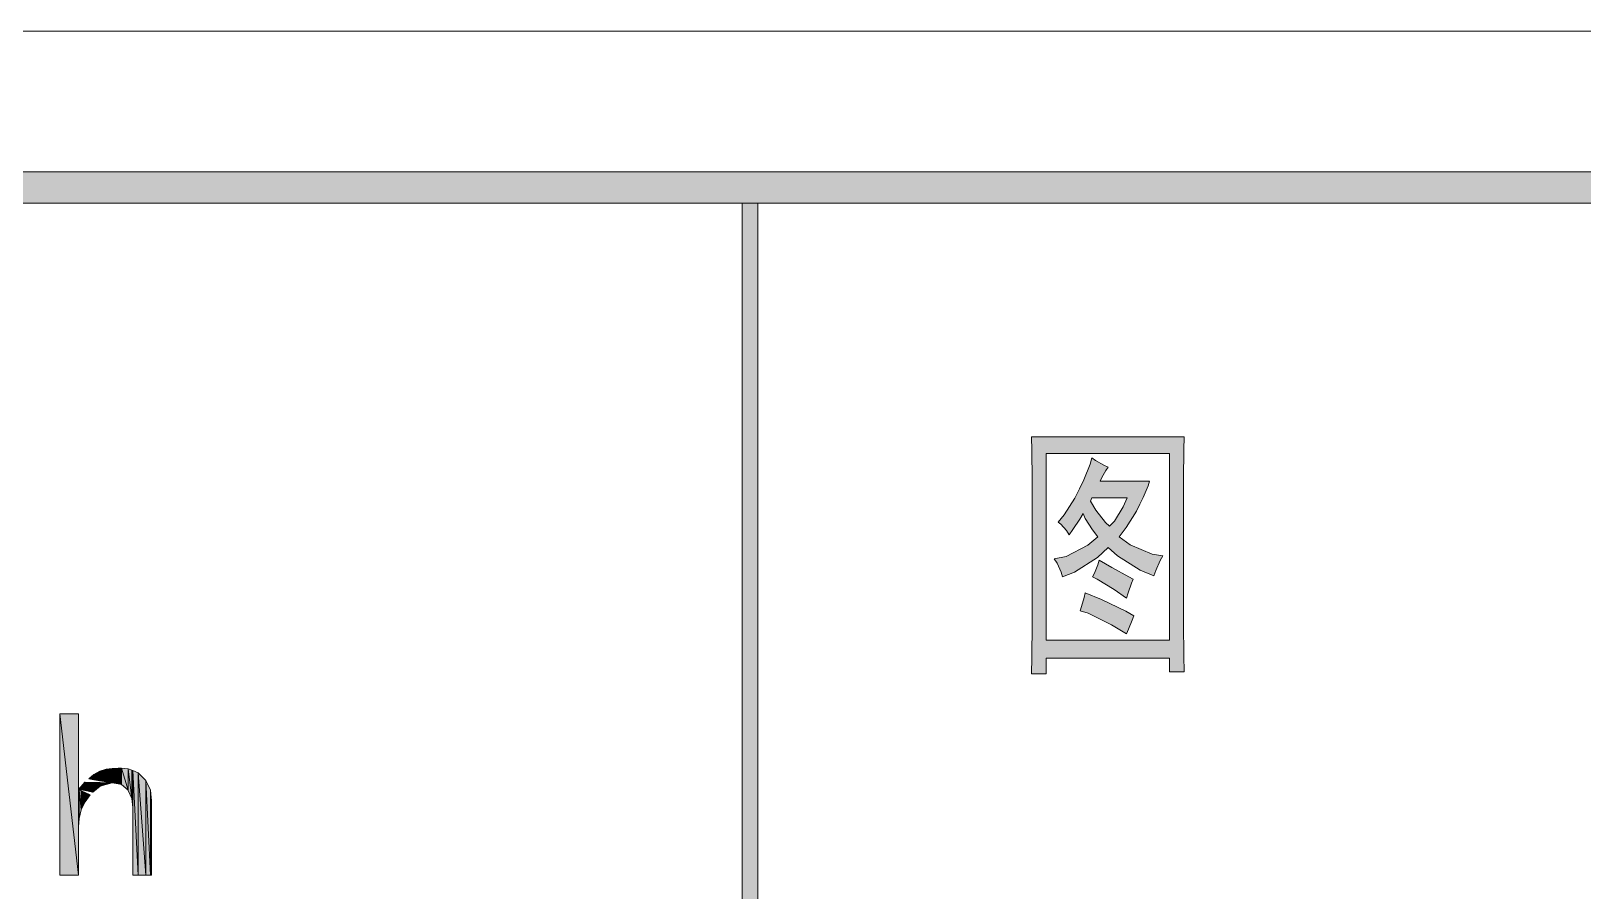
# Model space of a CAD drawing. Header units: millimetres. Extents: x 0 to 207, y 0 to 293.
# Drawn here: x 55.2 to 104.08, y 265.55 to 292.64 of the extents above; entities that cross this region are included whole.
import ezdxf

# ---------------------------------------------------------------- set-up
doc = ezdxf.new("R2010")
doc.units = ezdxf.units.MM

msp = doc.modelspace()

# ---------------------------------------------------------------- hatches: boundary and pattern name
h = msp.add_hatch(color=0)
h.dxf.hatch_style = 2
h.paths.add_polyline_path([(202.483861, 288.208861), (201.499611, 287.224611), (25.124833, 287.224611), (24.140583, 288.208861)])
h = msp.add_hatch(color=0)
h.dxf.hatch_style = 2
h.paths.add_polyline_path([(77.593472, 287.224611), (78.087361, 287.224611), (78.087361, 242.883972), (77.593472, 242.883972)])
h = msp.add_hatch(color=0)
h.paths.add_polyline_path([(91.517611, 279.862139), (91.5035, 279.445861), (91.492917, 278.532167), (91.492917, 278.03475), (91.492917, 274.482278), (91.492917, 273.967222), (91.5035, 272.95475), (91.517611, 272.457333), (91.051944, 272.457333), (91.051944, 272.887722), (87.167861, 272.887722), (87.167861, 272.390306), (86.705722, 272.390306), (86.716306, 272.905361), (86.726889, 273.967222), (86.726889, 274.514028), (86.726889, 278.03475), (86.726889, 278.514528), (86.716306, 279.428222), (86.705722, 279.862139)])
h.paths.add_polyline_path([(91.051944, 273.452167), (91.051944, 279.329444), (87.167861, 279.329444), (87.167861, 273.452167)])
h = msp.add_hatch(color=0)
h.paths.add_polyline_path([(89.12225, 278.899056), (89.051694, 278.79675), (88.924694, 278.581556), (88.864722, 278.465139), (90.424, 278.465139), (90.378139, 278.316972), (90.226444, 277.950083), (90.120611, 277.734889), (90.014778, 277.519694), (89.690222, 277.004639), (89.4715, 276.704778), (89.817222, 276.457833), (90.505139, 276.157972), (90.840278, 276.108583), (90.759139, 275.960417), (90.621556, 275.642917), (90.561583, 275.477111), (90.131194, 275.660556), (89.411528, 276.108583), (89.12225, 276.373167), (88.783583, 276.059194), (88.063917, 275.593528), (87.679389, 275.445361), (87.644111, 275.593528), (87.517111, 275.87575), (87.425389, 276.009806), (87.795806, 276.090944), (88.483722, 276.440194), (88.797694, 276.704778), (88.631889, 276.9235), (88.402583, 277.286861), (88.332028, 277.438556), (88.226194, 277.269222), (88.007472, 276.937611), (87.891056, 276.771806), (87.806389, 276.905861), (87.633528, 277.103417), (87.541806, 277.170444), (87.739361, 277.403278), (88.0745, 277.925389), (88.215611, 278.218194), (88.353194, 278.507472), (88.55075, 278.997833), (88.610722, 279.195389), (88.727139, 279.11425), (88.981139, 278.966083)])
h.paths.add_polyline_path([(88.564861, 277.833667), (88.737722, 277.551444), (89.041111, 277.156333), (89.168111, 277.039917), (89.319806, 277.205722), (89.5985, 277.65375), (89.7255, 277.935972), (88.610722, 277.935972)])
h = msp.add_hatch(color=0)
h.dxf.hatch_style = 2
h.paths.add_polyline_path([(88.843556, 275.974528), (89.238667, 275.741694), (89.771361, 275.445361), (89.912472, 275.378333), (89.8525, 275.244278), (89.750194, 274.947944), (89.704333, 274.778611), (89.309222, 275.046722), (88.773, 275.378333), (88.631889, 275.445361), (88.691861, 275.561778), (88.797694, 275.826361)])
h = msp.add_hatch(color=0)
h.dxf.hatch_style = 2
h.paths.add_polyline_path([(88.402583, 274.947944), (88.910583, 274.729222), (89.679639, 274.365861), (89.933639, 274.214167), (89.877194, 274.083639), (89.760778, 273.801417), (89.704333, 273.649722), (89.224556, 273.931944), (88.494306, 274.298833), (88.236778, 274.379972), (88.286167, 274.514028), (88.367306, 274.79625)])
h = msp.add_hatch(color=0)
h.dxf.hatch_style = 2
h.paths.add_polyline_path([(56.105778, 266.047361), (56.694917, 266.047361), (56.105778, 271.130889)])
h = msp.add_hatch(color=0)
h.dxf.hatch_style = 2
h.paths.add_polyline_path([(56.694917, 266.047361), (56.694917, 271.130889), (56.105778, 271.130889)])
h = msp.add_hatch(color=0)
h.dxf.hatch_style = 2
h.paths.add_polyline_path([(57.559222, 268.989528), (57.559222, 269.388167), (57.361667, 269.321139)])
h = msp.add_hatch(color=0)
h.dxf.hatch_style = 2
h.paths.add_polyline_path([(57.749722, 268.957778), (57.749722, 269.405806), (57.559222, 269.388167)])
h = msp.add_hatch(color=0)
h.dxf.hatch_style = 2
h.paths.add_polyline_path([(57.559222, 268.989528), (57.749722, 268.957778), (57.559222, 269.388167)])
h = msp.add_hatch(color=0)
h.dxf.hatch_style = 2
h.paths.add_polyline_path([(57.940222, 268.9225), (57.940222, 269.423444), (57.749722, 269.405806)])
h = msp.add_hatch(color=0)
h.dxf.hatch_style = 2
h.paths.add_polyline_path([(57.749722, 268.957778), (57.940222, 268.9225), (57.749722, 269.405806)])
h = msp.add_hatch(color=0)
h.dxf.hatch_style = 2
h.paths.add_polyline_path([(57.940222, 268.9225), (58.042528, 268.901333), (57.940222, 269.423444)])
h = msp.add_hatch(color=0)
h.dxf.hatch_style = 2
h.paths.add_polyline_path([(58.042528, 268.901333), (58.042528, 269.416389), (57.940222, 269.423444)])
h = msp.add_hatch(color=0)
h.dxf.hatch_style = 2
h.paths.add_polyline_path([(58.042528, 268.901333), (58.254194, 268.724944), (58.042528, 269.416389)])
h = msp.add_hatch(color=0)
h.dxf.hatch_style = 2
h.paths.add_polyline_path([(58.254194, 268.724944), (58.254194, 269.402278), (58.042528, 269.416389)])
h = msp.add_hatch(color=0)
h.dxf.hatch_style = 2
h.paths.add_polyline_path([(58.254194, 268.724944), (58.254194, 269.402278)])
h = msp.add_hatch(color=0)
h.dxf.hatch_style = 2
h.paths.add_polyline_path([(58.254194, 268.717889), (58.254194, 269.402278)])
h = msp.add_hatch(color=0)
h.dxf.hatch_style = 2
h.paths.add_polyline_path([(58.254194, 268.717889), (58.374139, 268.467417), (58.254194, 269.402278)])
h = msp.add_hatch(color=0)
h.dxf.hatch_style = 2
h.paths.add_polyline_path([(58.374139, 268.467417), (58.374139, 269.352889), (58.254194, 269.402278)])
h = msp.add_hatch(color=0)
h.dxf.hatch_style = 2
h.paths.add_polyline_path([(58.374139, 268.467417), (58.402361, 268.178139), (58.374139, 269.352889)])
h = msp.add_hatch(color=0)
h.dxf.hatch_style = 2
h.paths.add_polyline_path([(58.402361, 268.178139), (58.402361, 269.342306), (58.374139, 269.352889)])
h = msp.add_hatch(color=0)
h.dxf.hatch_style = 2
h.paths.add_polyline_path([(58.402361, 266.047361), (58.571694, 266.047361), (58.402361, 269.342306)])
h = msp.add_hatch(color=0)
h.dxf.hatch_style = 2
h.paths.add_polyline_path([(58.571694, 266.047361), (58.571694, 269.27175), (58.402361, 269.342306)])
h = msp.add_hatch(color=0)
h.dxf.hatch_style = 2
h.paths.add_polyline_path([(56.885417, 268.710833), (56.885417, 268.978944), (56.694917, 268.746111)])
h = msp.add_hatch(color=0)
h.dxf.hatch_style = 2
h.paths.add_polyline_path([(56.885417, 268.710833), (57.139417, 268.661444), (56.885417, 268.978944)])
h = msp.add_hatch(color=0)
h.dxf.hatch_style = 2
h.paths.add_polyline_path([(57.139417, 268.661444), (57.139417, 268.971889), (56.885417, 268.978944)])
h = msp.add_hatch(color=0)
h.dxf.hatch_style = 2
h.paths.add_polyline_path([(57.178222, 269.056556), (57.178222, 269.218833), (57.012417, 269.084778)])
h = msp.add_hatch(color=0)
h.dxf.hatch_style = 2
h.paths.add_polyline_path([(57.139417, 268.661444), (57.368722, 268.851944), (57.139417, 268.971889)])
h = msp.add_hatch(color=0)
h.dxf.hatch_style = 2
h.paths.add_polyline_path([(57.368722, 268.851944), (57.368722, 268.968361), (57.139417, 268.971889)])
h = msp.add_hatch(color=0)
h.dxf.hatch_style = 2
h.paths.add_polyline_path([(57.361667, 269.024806), (57.361667, 269.321139), (57.178222, 269.218833)])
h = msp.add_hatch(color=0)
h.dxf.hatch_style = 2
h.paths.add_polyline_path([(57.178222, 269.056556), (57.361667, 269.024806), (57.178222, 269.218833)])
h = msp.add_hatch(color=0)
h.dxf.hatch_style = 2
h.paths.add_polyline_path([(57.361667, 269.024806), (57.559222, 268.989528), (57.361667, 269.321139)])
h = msp.add_hatch(color=0)
h.dxf.hatch_style = 2
h.paths.add_polyline_path([(57.368722, 268.851944), (57.749722, 268.957778), (57.368722, 268.968361)])
h = msp.add_hatch(color=0)
h.dxf.hatch_style = 2
h.paths.add_polyline_path([(58.571694, 266.047361), (58.815111, 266.047361), (58.571694, 269.27175)])
h = msp.add_hatch(color=0)
h.dxf.hatch_style = 2
h.paths.add_polyline_path([(58.815111, 266.047361), (58.815111, 269.031861), (58.571694, 269.27175)])
h = msp.add_hatch(color=0)
h.dxf.hatch_style = 2
h.paths.add_polyline_path([(58.815111, 266.047361), (58.963278, 266.047361), (58.815111, 269.031861)])
h = msp.add_hatch(color=0)
h.dxf.hatch_style = 2
h.paths.add_polyline_path([(58.963278, 266.047361), (58.963278, 268.721417), (58.815111, 269.031861)])
h = msp.add_hatch(color=0)
h.dxf.hatch_style = 2
h.paths.add_polyline_path([(56.694917, 267.567833), (56.709028, 267.835944), (56.694917, 268.746111)])
h = msp.add_hatch(color=0)
h.dxf.hatch_style = 2
h.paths.add_polyline_path([(56.709028, 267.835944), (56.709028, 268.739056), (56.694917, 268.746111)])
h = msp.add_hatch(color=0)
h.dxf.hatch_style = 2
h.paths.add_polyline_path([(56.709028, 267.835944), (56.779583, 268.104056), (56.709028, 268.739056)])
h = msp.add_hatch(color=0)
h.dxf.hatch_style = 2
h.paths.add_polyline_path([(56.779583, 268.104056), (56.779583, 268.707306), (56.709028, 268.739056)])
h = msp.add_hatch(color=0)
h.dxf.hatch_style = 2
h.paths.add_polyline_path([(56.779583, 268.104056), (56.899528, 268.358056), (56.779583, 268.707306)])
h = msp.add_hatch(color=0)
h.dxf.hatch_style = 2
h.paths.add_polyline_path([(56.899528, 268.358056), (56.899528, 268.650861), (56.779583, 268.707306)])
h = msp.add_hatch(color=0)
h.dxf.hatch_style = 2
h.paths.add_polyline_path([(56.899528, 268.358056), (57.05475, 268.580306), (56.899528, 268.650861)])
h = msp.add_hatch(color=0)
h.dxf.hatch_style = 2
h.paths.add_polyline_path([(58.963278, 266.047361), (58.995028, 266.047361), (58.963278, 268.721417)])
h = msp.add_hatch(color=0)
h.dxf.hatch_style = 2
h.paths.add_polyline_path([(58.995028, 266.047361), (58.995028, 268.389806), (58.963278, 268.721417)])

# ---------------------------------------------------------------- linework, layer by layer
at = {"color": 0, "lineweight": 0}
for points in [[(0, 0), (206.918278, 0), (206.918278, 292.643278), (0, 292.643278)], [(202.483861, 288.208861), (201.499611, 287.224611), (25.124833, 287.224611), (24.140583, 288.208861)], [(77.593472, 287.224611), (78.087361, 287.224611), (78.087361, 242.883972), (77.593472, 242.883972)], [(91.517611, 279.862139), (91.5035, 279.445861), (91.492917, 278.532167), (91.492917, 278.03475), (91.492917, 274.482278), (91.492917, 273.967222), (91.5035, 272.95475), (91.517611, 272.457333), (91.051944, 272.457333), (91.051944, 272.887722), (87.167861, 272.887722), (87.167861, 272.390306), (86.705722, 272.390306), (86.716306, 272.905361), (86.726889, 273.967222), (86.726889, 274.514028), (86.726889, 278.03475), (86.726889, 278.514528), (86.716306, 279.428222), (86.705722, 279.862139)], [(91.051944, 273.452167), (91.051944, 279.329444), (87.167861, 279.329444), (87.167861, 273.452167)], [(89.12225, 278.899056), (89.051694, 278.79675), (88.924694, 278.581556), (88.864722, 278.465139), (90.424, 278.465139), (90.378139, 278.316972), (90.226444, 277.950083), (90.120611, 277.734889), (90.014778, 277.519694), (89.690222, 277.004639), (89.4715, 276.704778), (89.817222, 276.457833), (90.505139, 276.157972), (90.840278, 276.108583), (90.759139, 275.960417), (90.621556, 275.642917), (90.561583, 275.477111), (90.131194, 275.660556), (89.411528, 276.108583), (89.12225, 276.373167), (88.783583, 276.059194), (88.063917, 275.593528), (87.679389, 275.445361), (87.644111, 275.593528), (87.517111, 275.87575), (87.425389, 276.009806), (87.795806, 276.090944), (88.483722, 276.440194), (88.797694, 276.704778), (88.631889, 276.9235), (88.402583, 277.286861), (88.332028, 277.438556), (88.226194, 277.269222), (88.007472, 276.937611), (87.891056, 276.771806), (87.806389, 276.905861), (87.633528, 277.103417), (87.541806, 277.170444), (87.739361, 277.403278), (88.0745, 277.925389), (88.215611, 278.218194), (88.353194, 278.507472), (88.55075, 278.997833), (88.610722, 279.195389), (88.727139, 279.11425), (88.981139, 278.966083)], [(88.564861, 277.833667), (88.737722, 277.551444), (89.041111, 277.156333), (89.168111, 277.039917), (89.319806, 277.205722), (89.5985, 277.65375), (89.7255, 277.935972), (88.610722, 277.935972)], [(88.843556, 275.974528), (89.238667, 275.741694), (89.771361, 275.445361), (89.912472, 275.378333), (89.8525, 275.244278), (89.750194, 274.947944), (89.704333, 274.778611), (89.309222, 275.046722), (88.773, 275.378333), (88.631889, 275.445361), (88.691861, 275.561778), (88.797694, 275.826361)], [(88.402583, 274.947944), (88.910583, 274.729222), (89.679639, 274.365861), (89.933639, 274.214167), (89.877194, 274.083639), (89.760778, 273.801417), (89.704333, 273.649722), (89.224556, 273.931944), (88.494306, 274.298833), (88.236778, 274.379972), (88.286167, 274.514028), (88.367306, 274.79625)], [(56.105778, 266.047361), (56.694917, 266.047361), (56.105778, 271.130889)], [(56.694917, 266.047361), (56.694917, 271.130889), (56.105778, 271.130889)], [(57.559222, 268.989528), (57.559222, 269.388167), (57.361667, 269.321139)], [(57.749722, 268.957778), (57.749722, 269.405806), (57.559222, 269.388167)], [(57.559222, 268.989528), (57.749722, 268.957778), (57.559222, 269.388167)], [(57.940222, 268.9225), (57.940222, 269.423444), (57.749722, 269.405806)], [(57.749722, 268.957778), (57.940222, 268.9225), (57.749722, 269.405806)], [(57.940222, 268.9225), (58.042528, 268.901333), (57.940222, 269.423444)], [(58.042528, 268.901333), (58.042528, 269.416389), (57.940222, 269.423444)], [(58.042528, 268.901333), (58.254194, 268.724944), (58.042528, 269.416389)], [(58.254194, 268.724944), (58.254194, 269.402278), (58.042528, 269.416389)], [(58.254194, 268.724944), (58.254194, 269.402278)], [(58.254194, 268.717889), (58.254194, 269.402278)], [(58.254194, 268.717889), (58.374139, 268.467417), (58.254194, 269.402278)], [(58.374139, 268.467417), (58.374139, 269.352889), (58.254194, 269.402278)], [(58.374139, 268.467417), (58.402361, 268.178139), (58.374139, 269.352889)], [(58.402361, 268.178139), (58.402361, 269.342306), (58.374139, 269.352889)], [(58.402361, 266.047361), (58.571694, 266.047361), (58.402361, 269.342306)], [(58.571694, 266.047361), (58.571694, 269.27175), (58.402361, 269.342306)], [(56.885417, 268.710833), (56.885417, 268.978944), (56.694917, 268.746111)], [(56.885417, 268.710833), (57.139417, 268.661444), (56.885417, 268.978944)], [(57.139417, 268.661444), (57.139417, 268.971889), (56.885417, 268.978944)], [(57.178222, 269.056556), (57.178222, 269.218833), (57.012417, 269.084778)], [(57.139417, 268.661444), (57.368722, 268.851944), (57.139417, 268.971889)], [(57.368722, 268.851944), (57.368722, 268.968361), (57.139417, 268.971889)], [(57.361667, 269.024806), (57.361667, 269.321139), (57.178222, 269.218833)], [(57.178222, 269.056556), (57.361667, 269.024806), (57.178222, 269.218833)], [(57.361667, 269.024806), (57.559222, 268.989528), (57.361667, 269.321139)], [(57.368722, 268.851944), (57.749722, 268.957778), (57.368722, 268.968361)], [(58.571694, 266.047361), (58.815111, 266.047361), (58.571694, 269.27175)], [(58.815111, 266.047361), (58.815111, 269.031861), (58.571694, 269.27175)], [(58.815111, 266.047361), (58.963278, 266.047361), (58.815111, 269.031861)], [(58.963278, 266.047361), (58.963278, 268.721417), (58.815111, 269.031861)], [(56.694917, 267.567833), (56.709028, 267.835944), (56.694917, 268.746111)], [(56.709028, 267.835944), (56.709028, 268.739056), (56.694917, 268.746111)], [(56.709028, 267.835944), (56.779583, 268.104056), (56.709028, 268.739056)], [(56.779583, 268.104056), (56.779583, 268.707306), (56.709028, 268.739056)], [(56.779583, 268.104056), (56.899528, 268.358056), (56.779583, 268.707306)], [(56.899528, 268.358056), (56.899528, 268.650861), (56.779583, 268.707306)], [(56.899528, 268.358056), (57.05475, 268.580306), (56.899528, 268.650861)], [(58.963278, 266.047361), (58.995028, 266.047361), (58.963278, 268.721417)], [(58.995028, 266.047361), (58.995028, 268.389806), (58.963278, 268.721417)]]:
    msp.add_lwpolyline(points, close=True, dxfattribs=at)

doc.saveas('drawing.dxf')
